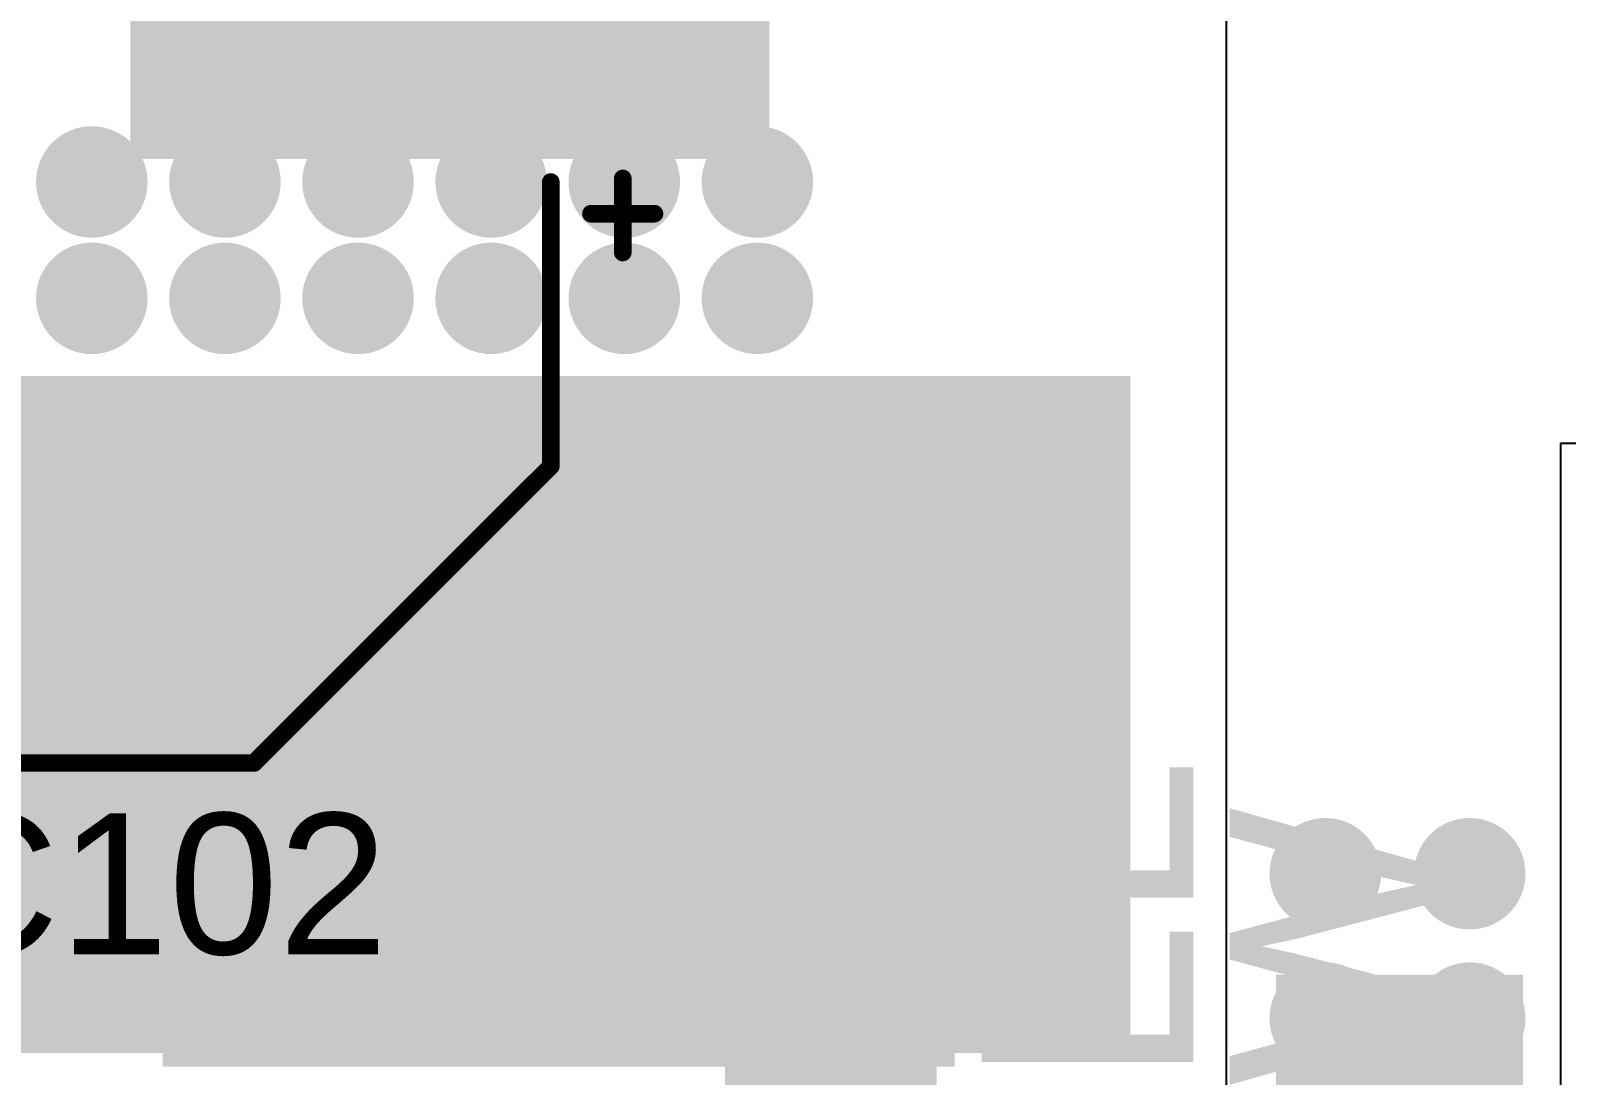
# Model space of a CAD drawing. Header units: millimetres. Extents: x 0 to 214, y 0 to 214.
# Drawn here: x 5.0714 to 5.5066, y 0.2367 to 0.5329 of the extents above; entities that cross this region are included whole.
import ezdxf

# ---------------------------------------------------------------- set-up
doc = ezdxf.new("R2010")
doc.units = ezdxf.units.MM
doc.header["$MEASUREMENT"] = 0
for name, color, linetype in [('BottomLayer', 5, 'Continuous'), ('BottomPaste', 16, 'Continuous'), ('BottomSolder', 6, 'Continuous'), ('TopLayer', 1, 'Continuous'), ('TopOverlay', 2, 'Continuous'), ('TopPaste', 8, 'Continuous'), ('TopSolder', 216, 'Continuous'), ('ViaHoleLayer', 16, 'Continuous')]:
    doc.layers.add(name, color=color, linetype=linetype)
doc.styles.add('Arial', font='', dxfattribs={"height": 0.2})
doc.styles.get('Arial').set_extended_font_data('Arial')

# ---------------------------------------------------------------- blocks, each defined once
blk = doc.blocks.new('FAUL1350_1R5MT_B_61')
at = {"layer": 'BottomLayer'}
blk.add_hatch(color=5, dxfattribs=at).paths.add_polyline_path([(-0.28543, 0.10827), (-0.15748, 0.10827), (-0.15748, -0.10827), (-0.28543, -0.10827)])
at = {"layer": 'BottomPaste'}
blk.add_hatch(color=16, dxfattribs=at).paths.add_polyline_path([(-0.28543, 0.10827), (-0.15748, 0.10827), (-0.15748, -0.10827), (-0.28543, -0.10827)])
at = {"layer": 'BottomSolder'}
blk.add_hatch(color=6, dxfattribs=at).paths.add_polyline_path([(-0.28943, 0.11227), (-0.15348, 0.11227), (-0.15348, -0.11227), (-0.28943, -0.11227)])
blk = doc.blocks.new('50SVPF68M_72')
at = {"layer": 'TopLayer'}
blk.add_hatch(color=1, dxfattribs=at).paths.add_polyline_path([(-0.26575, 0.03248), (-0.08858, 0.03248), (-0.08858, -0.03248), (-0.26575, -0.03248)])
at = {"layer": 'TopPaste'}
blk.add_hatch(color=8, dxfattribs=at).paths.add_polyline_path([(-0.26575, 0.03248), (-0.08858, 0.03248), (-0.08858, -0.03248), (-0.26575, -0.03248)])
at = {"layer": 'TopSolder'}
blk.add_hatch(color=216, dxfattribs=at).paths.add_polyline_path([(-0.26775, 0.03448), (-0.08658, 0.03448), (-0.08658, -0.03448), (-0.26775, -0.03448)])
at = {"layer": 'TopOverlay', "const_width": 0.005}
for points in [[(-0.12165, 0.20576), (-0.20576, 0.12165)], [(0.20576, 0.20576), (-0.12165, 0.20576)], [(-0.20576, 0.12165), (-0.20576, 0.041)], [(-0.22617, 0.061), (-0.22617, 0.04)], [(-0.21716, 0.05), (-0.23517, 0.05)]]:
    blk.add_lwpolyline(points, dxfattribs=at)
at = {"layer": 'TopOverlay', "const_width": 0.0025}
for points in [[(-0.1229, 0.20576, 1), (-0.1204, 0.20576, 1)], [(-0.1229, 0.20576, 1), (-0.1204, 0.20576, 1)], [(-0.20701, 0.12165, 1), (-0.20451, 0.12165, 1)], [(-0.20701, 0.12165, 1), (-0.20451, 0.12165, 1)], [(-0.22742, 0.061, 1), (-0.22492, 0.061, 1)], [(-0.23641, 0.05, 1), (-0.23392, 0.05, 1)], [(-0.21841, 0.05, 1), (-0.21591, 0.05, 1)], [(-0.22742, 0.04, 1), (-0.22492, 0.04, 1)], [(-0.20701, 0.041, 1), (-0.20451, 0.041, 1)]]:
    blk.add_lwpolyline(points, format="xyb", close=True, dxfattribs=at)

msp = doc.modelspace()

# ---------------------------------------------------------------- hatches: boundary and pattern name
at = {"layer": 'BottomLayer'}
h = msp.add_hatch(color=5, dxfattribs=at)
edge = h.paths.add_edge_path()
edge.add_arc((5.08867, 0.49), 0.01181, 0, 360)
h = msp.add_hatch(color=5, dxfattribs=at)
edge = h.paths.add_edge_path()
edge.add_arc((5.1264, 0.49), 0.01181, 0, 360)
h = msp.add_hatch(color=5, dxfattribs=at)
edge = h.paths.add_edge_path()
edge.add_arc((5.16413, 0.49), 0.01181, 0, 360)
h = msp.add_hatch(color=5, dxfattribs=at)
edge = h.paths.add_edge_path()
edge.add_arc((5.20187, 0.49), 0.01181, 0, 360)
h = msp.add_hatch(color=5, dxfattribs=at)
edge = h.paths.add_edge_path()
edge.add_arc((5.2396, 0.49), 0.01181, 0, 360)
h = msp.add_hatch(color=5, dxfattribs=at)
edge = h.paths.add_edge_path()
edge.add_arc((5.27733, 0.49), 0.01181, 0, 360)
h = msp.add_hatch(color=5, dxfattribs=at)
edge = h.paths.add_edge_path()
edge.add_arc((5.08866, 0.457), 0.01181, 0, 360)
h = msp.add_hatch(color=5, dxfattribs=at)
edge = h.paths.add_edge_path()
edge.add_arc((5.1264, 0.457), 0.01181, 0, 360)
h = msp.add_hatch(color=5, dxfattribs=at)
edge = h.paths.add_edge_path()
edge.add_arc((5.16413, 0.457), 0.01181, 0, 360)
h = msp.add_hatch(color=5, dxfattribs=at)
edge = h.paths.add_edge_path()
edge.add_arc((5.20186, 0.457), 0.01181, 0, 360)
h = msp.add_hatch(color=5, dxfattribs=at)
edge = h.paths.add_edge_path()
edge.add_arc((5.2396, 0.457), 0.01181, 0, 360)
h = msp.add_hatch(color=5, dxfattribs=at)
edge = h.paths.add_edge_path()
edge.add_arc((5.27733, 0.457), 0.01181, 0, 360)
for points in [[(5.017, 0.24302), (5.383, 0.24302), (5.383, 0.435), (5.017, 0.435)], [(5.42431, 0.20219), (5.49431, 0.20219), (5.49431, 0.26519), (5.42431, 0.26519)]]:
    msp.add_hatch(color=5, dxfattribs=at).paths.add_polyline_path(points)
h = msp.add_hatch(color=5, dxfattribs=at)
edge = h.paths.add_edge_path()
edge.add_arc((5.43831, 0.29383), 0.01181, 0, 360)
h = msp.add_hatch(color=5, dxfattribs=at)
edge = h.paths.add_edge_path()
edge.add_arc((5.47924, 0.29383), 0.01181, 0, 360)
h = msp.add_hatch(color=5, dxfattribs=at)
edge = h.paths.add_edge_path()
edge.add_arc((5.43831, 0.2529), 0.01181, 0, 360)
h = msp.add_hatch(color=5, dxfattribs=at)
edge = h.paths.add_edge_path()
edge.add_arc((5.47924, 0.2529), 0.01181, 0, 360)
at = {"layer": 'BottomSolder'}
h = msp.add_hatch(color=6, dxfattribs=at)
edge = h.paths.add_edge_path()
edge.add_arc((5.08867, 0.49), 0.01581, 0, 360)
h = msp.add_hatch(color=6, dxfattribs=at)
edge = h.paths.add_edge_path()
edge.add_arc((5.1264, 0.49), 0.01581, 0, 360)
h = msp.add_hatch(color=6, dxfattribs=at)
edge = h.paths.add_edge_path()
edge.add_arc((5.16413, 0.49), 0.01581, 0, 360)
h = msp.add_hatch(color=6, dxfattribs=at)
edge = h.paths.add_edge_path()
edge.add_arc((5.20187, 0.49), 0.01581, 0, 360)
h = msp.add_hatch(color=6, dxfattribs=at)
edge = h.paths.add_edge_path()
edge.add_arc((5.2396, 0.49), 0.01581, 0, 360)
h = msp.add_hatch(color=6, dxfattribs=at)
edge = h.paths.add_edge_path()
edge.add_arc((5.27733, 0.49), 0.01581, 0, 360)
h = msp.add_hatch(color=6, dxfattribs=at)
edge = h.paths.add_edge_path()
edge.add_arc((5.08866, 0.457), 0.01581, 0, 360)
h = msp.add_hatch(color=6, dxfattribs=at)
edge = h.paths.add_edge_path()
edge.add_arc((5.1264, 0.457), 0.01581, 0, 360)
h = msp.add_hatch(color=6, dxfattribs=at)
edge = h.paths.add_edge_path()
edge.add_arc((5.16413, 0.457), 0.01581, 0, 360)
h = msp.add_hatch(color=6, dxfattribs=at)
edge = h.paths.add_edge_path()
edge.add_arc((5.20186, 0.457), 0.01581, 0, 360)
h = msp.add_hatch(color=6, dxfattribs=at)
edge = h.paths.add_edge_path()
edge.add_arc((5.2396, 0.457), 0.01581, 0, 360)
h = msp.add_hatch(color=6, dxfattribs=at)
edge = h.paths.add_edge_path()
edge.add_arc((5.27733, 0.457), 0.01581, 0, 360)
h = msp.add_hatch(color=6, dxfattribs=at)
edge = h.paths.add_edge_path()
edge.add_arc((5.43831, 0.29383), 0.01581, 0, 360)
h = msp.add_hatch(color=6, dxfattribs=at)
edge = h.paths.add_edge_path()
edge.add_arc((5.47924, 0.29383), 0.01581, 0, 360)
h = msp.add_hatch(color=6, dxfattribs=at)
edge = h.paths.add_edge_path()
edge.add_arc((5.43831, 0.2529), 0.01581, 0, 360)
h = msp.add_hatch(color=6, dxfattribs=at)
edge = h.paths.add_edge_path()
edge.add_arc((5.47924, 0.2529), 0.01581, 0, 360)
at = {"layer": 'TopLayer'}
h = msp.add_hatch(color=1, dxfattribs=at)
edge = h.paths.add_edge_path()
edge.add_arc((5.08867, 0.49), 0.01181, 0, 360)
h = msp.add_hatch(color=1, dxfattribs=at)
edge = h.paths.add_edge_path()
edge.add_arc((5.1264, 0.49), 0.01181, 0, 360)
h = msp.add_hatch(color=1, dxfattribs=at)
edge = h.paths.add_edge_path()
edge.add_arc((5.16413, 0.49), 0.01181, 0, 360)
h = msp.add_hatch(color=1, dxfattribs=at)
edge = h.paths.add_edge_path()
edge.add_arc((5.20187, 0.49), 0.01181, 0, 360)
h = msp.add_hatch(color=1, dxfattribs=at)
edge = h.paths.add_edge_path()
edge.add_arc((5.2396, 0.49), 0.01181, 0, 360)
h = msp.add_hatch(color=1, dxfattribs=at)
edge = h.paths.add_edge_path()
edge.add_arc((5.27733, 0.49), 0.01181, 0, 360)
h = msp.add_hatch(color=1, dxfattribs=at)
edge = h.paths.add_edge_path()
edge.add_arc((5.08866, 0.457), 0.01181, 0, 360)
h = msp.add_hatch(color=1, dxfattribs=at)
edge = h.paths.add_edge_path()
edge.add_arc((5.1264, 0.457), 0.01181, 0, 360)
h = msp.add_hatch(color=1, dxfattribs=at)
edge = h.paths.add_edge_path()
edge.add_arc((5.16413, 0.457), 0.01181, 0, 360)
h = msp.add_hatch(color=1, dxfattribs=at)
edge = h.paths.add_edge_path()
edge.add_arc((5.20186, 0.457), 0.01181, 0, 360)
h = msp.add_hatch(color=1, dxfattribs=at)
edge = h.paths.add_edge_path()
edge.add_arc((5.2396, 0.457), 0.01181, 0, 360)
h = msp.add_hatch(color=1, dxfattribs=at)
edge = h.paths.add_edge_path()
edge.add_arc((5.27733, 0.457), 0.01181, 0, 360)
h = msp.add_hatch(color=1, dxfattribs=at)
edge = h.paths.add_edge_path()
edge.add_arc((5.43831, 0.29383), 0.01181, 0, 360)
h = msp.add_hatch(color=1, dxfattribs=at)
edge = h.paths.add_edge_path()
edge.add_arc((5.47924, 0.29383), 0.01181, 0, 360)
h = msp.add_hatch(color=1, dxfattribs=at)
edge = h.paths.add_edge_path()
edge.add_arc((5.43831, 0.2529), 0.01181, 0, 360)
h = msp.add_hatch(color=1, dxfattribs=at)
edge = h.paths.add_edge_path()
edge.add_arc((5.47924, 0.2529), 0.01181, 0, 360)
at = {"layer": 'TopSolder'}
h = msp.add_hatch(color=216, dxfattribs=at)
edge = h.paths.add_edge_path()
edge.add_arc((5.08867, 0.49), 0.01581, 0, 360)
h = msp.add_hatch(color=216, dxfattribs=at)
edge = h.paths.add_edge_path()
edge.add_arc((5.1264, 0.49), 0.01581, 0, 360)
h = msp.add_hatch(color=216, dxfattribs=at)
edge = h.paths.add_edge_path()
edge.add_arc((5.16413, 0.49), 0.01581, 0, 360)
h = msp.add_hatch(color=216, dxfattribs=at)
edge = h.paths.add_edge_path()
edge.add_arc((5.20187, 0.49), 0.01581, 0, 360)
h = msp.add_hatch(color=216, dxfattribs=at)
edge = h.paths.add_edge_path()
edge.add_arc((5.2396, 0.49), 0.01581, 0, 360)
h = msp.add_hatch(color=216, dxfattribs=at)
edge = h.paths.add_edge_path()
edge.add_arc((5.27733, 0.49), 0.01581, 0, 360)
h = msp.add_hatch(color=216, dxfattribs=at)
edge = h.paths.add_edge_path()
edge.add_arc((5.08866, 0.457), 0.01581, 0, 360)
h = msp.add_hatch(color=216, dxfattribs=at)
edge = h.paths.add_edge_path()
edge.add_arc((5.1264, 0.457), 0.01581, 0, 360)
h = msp.add_hatch(color=216, dxfattribs=at)
edge = h.paths.add_edge_path()
edge.add_arc((5.16413, 0.457), 0.01581, 0, 360)
h = msp.add_hatch(color=216, dxfattribs=at)
edge = h.paths.add_edge_path()
edge.add_arc((5.20186, 0.457), 0.01581, 0, 360)
h = msp.add_hatch(color=216, dxfattribs=at)
edge = h.paths.add_edge_path()
edge.add_arc((5.2396, 0.457), 0.01581, 0, 360)
h = msp.add_hatch(color=216, dxfattribs=at)
edge = h.paths.add_edge_path()
edge.add_arc((5.27733, 0.457), 0.01581, 0, 360)
h = msp.add_hatch(color=216, dxfattribs=at)
edge = h.paths.add_edge_path()
edge.add_arc((5.43831, 0.29383), 0.01581, 0, 360)
h = msp.add_hatch(color=216, dxfattribs=at)
edge = h.paths.add_edge_path()
edge.add_arc((5.47924, 0.29383), 0.01581, 0, 360)
h = msp.add_hatch(color=216, dxfattribs=at)
edge = h.paths.add_edge_path()
edge.add_arc((5.43831, 0.2529), 0.01581, 0, 360)
h = msp.add_hatch(color=216, dxfattribs=at)
edge = h.paths.add_edge_path()
edge.add_arc((5.47924, 0.2529), 0.01581, 0, 360)
at = {"layer": 'ViaHoleLayer'}
h = msp.add_hatch(color=16, dxfattribs=at)
edge = h.paths.add_edge_path()
edge.add_arc((5.08867, 0.49), 0.00591, 0, 360)
h = msp.add_hatch(color=16, dxfattribs=at)
edge = h.paths.add_edge_path()
edge.add_arc((5.1264, 0.49), 0.00591, 0, 360)
h = msp.add_hatch(color=16, dxfattribs=at)
edge = h.paths.add_edge_path()
edge.add_arc((5.16413, 0.49), 0.00591, 0, 360)
h = msp.add_hatch(color=16, dxfattribs=at)
edge = h.paths.add_edge_path()
edge.add_arc((5.20187, 0.49), 0.00591, 0, 360)
h = msp.add_hatch(color=16, dxfattribs=at)
edge = h.paths.add_edge_path()
edge.add_arc((5.2396, 0.49), 0.00591, 0, 360)
h = msp.add_hatch(color=16, dxfattribs=at)
edge = h.paths.add_edge_path()
edge.add_arc((5.27733, 0.49), 0.00591, 0, 360)
h = msp.add_hatch(color=16, dxfattribs=at)
edge = h.paths.add_edge_path()
edge.add_arc((5.08866, 0.457), 0.00591, 0, 360)
h = msp.add_hatch(color=16, dxfattribs=at)
edge = h.paths.add_edge_path()
edge.add_arc((5.1264, 0.457), 0.00591, 0, 360)
h = msp.add_hatch(color=16, dxfattribs=at)
edge = h.paths.add_edge_path()
edge.add_arc((5.16413, 0.457), 0.00591, 0, 360)
h = msp.add_hatch(color=16, dxfattribs=at)
edge = h.paths.add_edge_path()
edge.add_arc((5.20186, 0.457), 0.00591, 0, 360)
h = msp.add_hatch(color=16, dxfattribs=at)
edge = h.paths.add_edge_path()
edge.add_arc((5.2396, 0.457), 0.00591, 0, 360)
h = msp.add_hatch(color=16, dxfattribs=at)
edge = h.paths.add_edge_path()
edge.add_arc((5.27733, 0.457), 0.00591, 0, 360)
h = msp.add_hatch(color=16, dxfattribs=at)
edge = h.paths.add_edge_path()
edge.add_arc((5.43831, 0.29383), 0.00591, 0, 360)
h = msp.add_hatch(color=16, dxfattribs=at)
edge = h.paths.add_edge_path()
edge.add_arc((5.47924, 0.29383), 0.00591, 0, 360)
h = msp.add_hatch(color=16, dxfattribs=at)
edge = h.paths.add_edge_path()
edge.add_arc((5.43831, 0.2529), 0.00591, 0, 360)
h = msp.add_hatch(color=16, dxfattribs=at)
edge = h.paths.add_edge_path()
edge.add_arc((5.47924, 0.2529), 0.00591, 0, 360)

# ---------------------------------------------------------------- linework, layer by layer
at = {"layer": 'BottomLayer'}
for p, q in [((5.41031, 0.23321), (5.41031, 0.638)), ((5.89532, 0.41584), (5.505, 0.41584)), ((5.505, 0.41584), (5.505, 0.387)), ((5.505, 0.387), (5.505, 0.24333)), ((5.505, 0.24333), (5.505, 0.19905))]:
    msp.add_line(p, q, dxfattribs=at)

# ---------------------------------------------------------------- block references
for name, p, rotation in [('FAUL1350_1R5MT_B_61', (5.221, 0.52854), 90), ('50SVPF68M_72', (5.013, 0.531), 180)]:
    msp.add_blockref(name, p, dxfattribs=dict(rotation=rotation))

# ---------------------------------------------------------------- texts
at = {"layer": 'TopOverlay', "style": 'Arial'}
for s, p in [('CHRG', (5.32819, 0.12682)), ('FULL', (5.40087, 0.12182)), ('LOW', (5.47119, 0.12182))]:
    msp.add_text(s, height=0.06, rotation=90, dxfattribs=at).set_placement(p)
msp.add_text('C102', height=0.04, dxfattribs=at).set_placement((5.03902, 0.27101))

doc.saveas('drawing.dxf')
